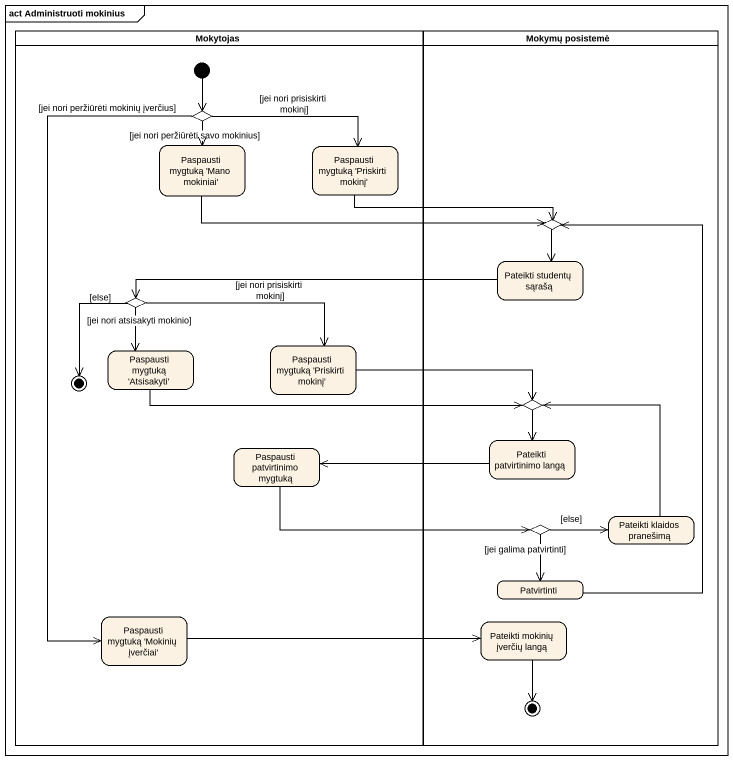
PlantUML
@startuml
mainframe act Administruoti mokinius
hide empty description
state Mokytojas <<partition>> {
  state choice1 <<choice>>
  state "Paspausti mygtuką 'Mano mokiniai'" as Paspausti_mygtuką_Mano
  state "Paspausti mygtuką 'Priskirti mokinį'" as Paspausti_mygtuką_Priskirti
  state choice3 <<choice>>
  state "Paspausti mygtuką 'Atsisakyti'" as Paspausti_mygtuką_Atsisakyti
  state "Paspausti mygtuką 'Priskirti mokinį'" as Paspausti_mygtuką_Priskirti_2
  state "Paspausti patvirtinimo mygtuką" as Paspausti_patvirtinimo
  state "Paspausti mygtuką 'Mokinių įverčiai'" as Paspausti_mygtuką_Mokinių
  [*] --> choice1
  choice3 --> [*] : [else]
}
state "Mokymų posistemė" as Mokymų_posistemė <<partition>> {
  state choice2 <<choice>>
  state "Pateikti studentų sąrašą" as Pateikti_studentų_sąrašą
  state choice4 <<choice>>
  state "Pateikti patvirtinimo langą" as Pateikti_patvirtinimo_langą
  state choice5 <<choice>>
  state "Pateikti klaidos pranešimą" as Pateikti_klaidos_pranešimą
  state Patvirtinti
  state "Pateikti mokinių įverčių langą" as Pateikti_mokinių_įverčių
  Pateikti_mokinių_įverčių --> [*]
}
choice1 --> Paspausti_mygtuką_Mano : [jei nori peržiūrėti savo mokinius]
choice1 -right-> Paspausti_mygtuką_Priskirti : [jei nori prisiskirti mokinį]
choice1 --> Paspausti_mygtuką_Mokinių : [jei nori peržiūrėti mokinių įverčius]
Paspausti_mygtuką_Mano -right-> choice2
Paspausti_mygtuką_Priskirti -right-> choice2
choice2 --> Pateikti_studentų_sąrašą
Pateikti_studentų_sąrašą -left-> choice3
choice3 --> Paspausti_mygtuką_Atsisakyti : [jei nori atsisakyti mokinio]
choice3 -right-> Paspausti_mygtuką_Priskirti_2 : [jei nori prisiskirti mokinį]
Paspausti_mygtuką_Atsisakyti -right-> choice4
Paspausti_mygtuką_Priskirti_2 -right-> choice4
choice4 --> Pateikti_patvirtinimo_langą
Paspausti_patvirtinimo -right-> choice5
Pateikti_patvirtinimo_langą -left-> Paspausti_patvirtinimo
choice5 -right-> Pateikti_klaidos_pranešimą : [else]
choice5 --> Patvirtinti : [jei galima patvirtinti]
Pateikti_klaidos_pranešimą -up-> choice4
Patvirtinti -up-> choice2
Paspausti_mygtuką_Mokinių -right-> Pateikti_mokinių_įverčių
@enduml
